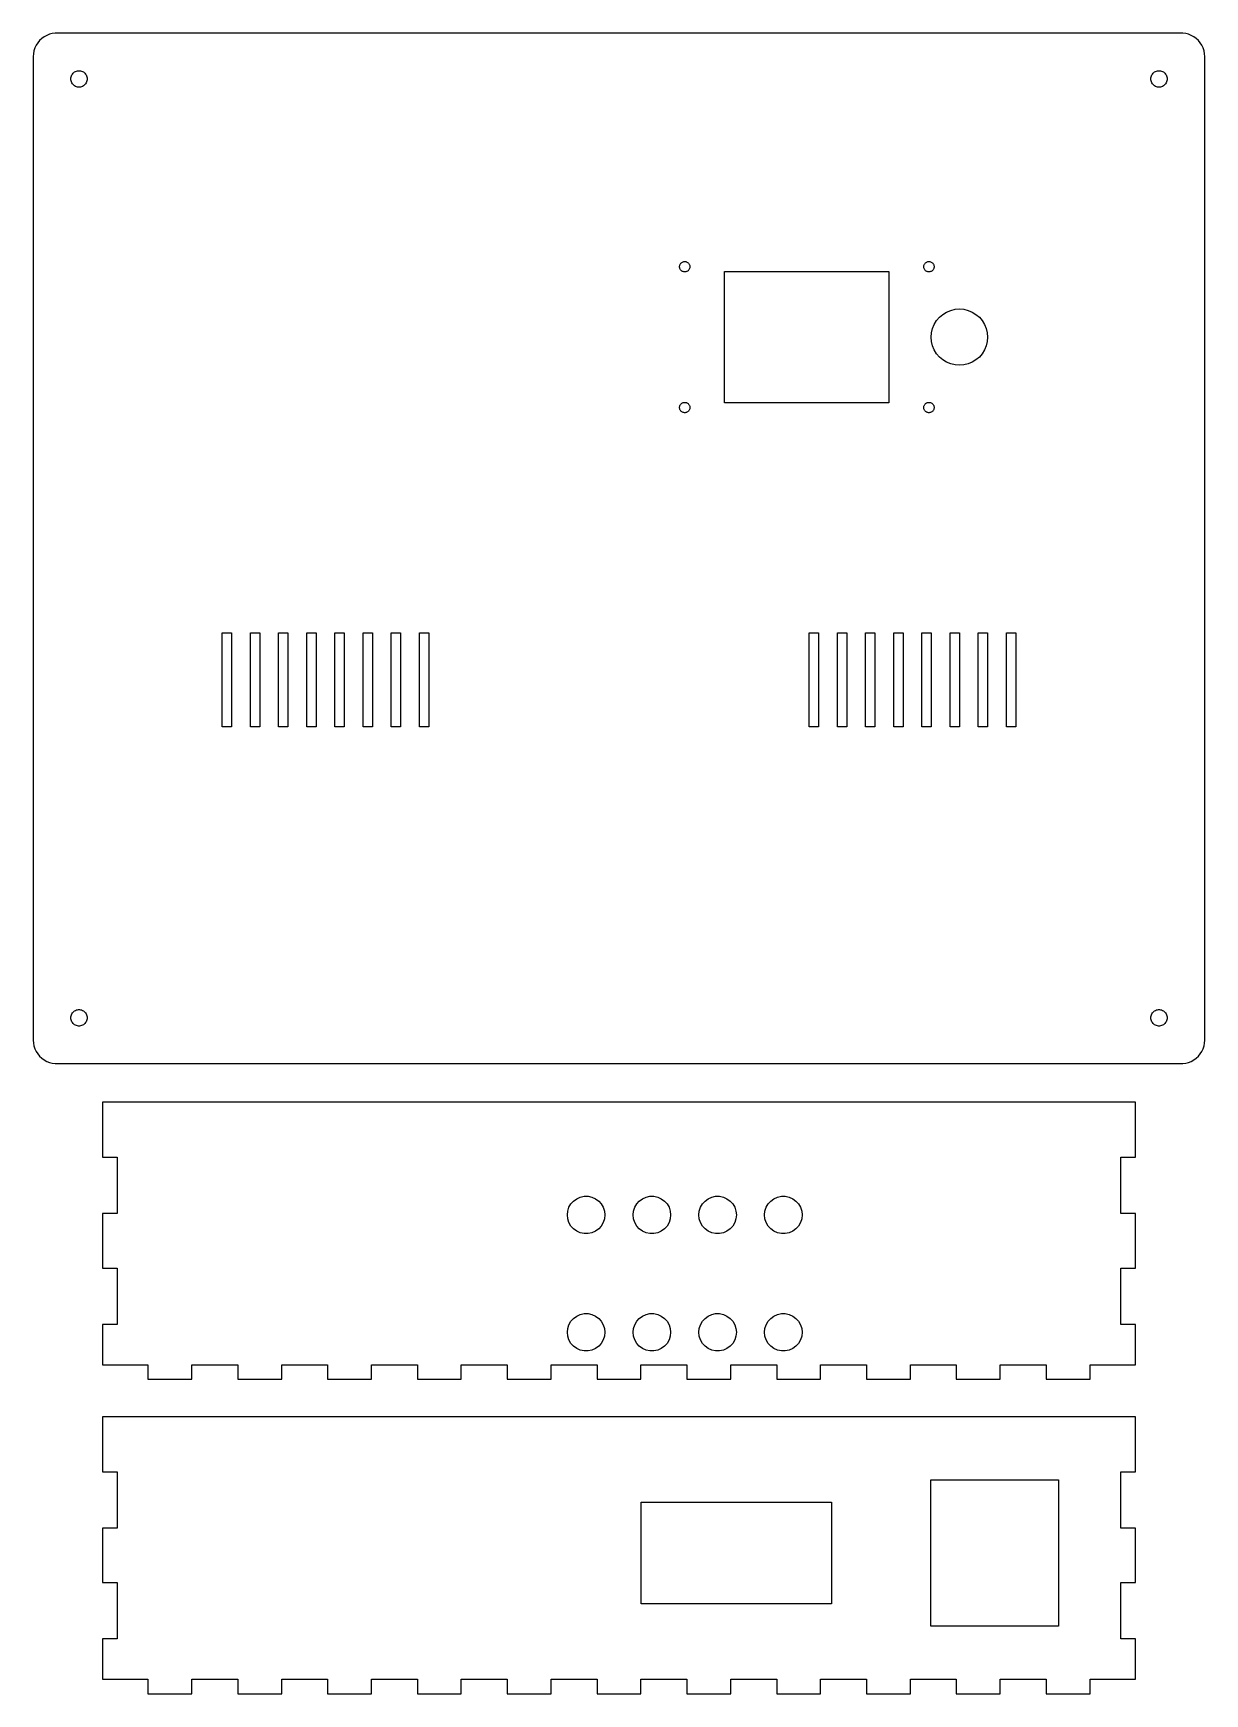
# Model space of a CAD drawing. Header units: metres. Extents: x -140 to 398, y -244 to 110.
# Drawn here: x 148 to 397.5, y -244 to 109.7 of the extents above; entities that cross this region are included whole.
import ezdxf

# ---------------------------------------------------------------- set-up
doc = ezdxf.new("R2010")
doc.units = ezdxf.units.M

msp = doc.modelspace()

# ---------------------------------------------------------------- linework, layer by layer
for p, q in [((152.063, 109.661), (151.455, 109.505)), ((152.686, 109.74), (152.063, 109.661)), ((392.814, 109.74), (152.686, 109.74)), ((393.437, 109.661), (392.814, 109.74)), ((394.045, 109.505), (393.437, 109.661)), ((148.351, 106.591), (148.157, 105.993)), ((148.618, 107.159), (148.351, 106.591)), ((148.955, 107.689), (148.618, 107.159)), ((149.355, 108.173), (148.955, 107.689)), ((149.813, 108.603), (149.355, 108.173)), ((150.321, 108.972), (149.813, 108.603)), ((150.871, 109.274), (150.321, 108.972)), ((151.455, 109.505), (150.871, 109.274)), ((394.629, 109.274), (394.045, 109.505)), ((395.179, 108.972), (394.629, 109.274)), ((395.687, 108.603), (395.179, 108.972)), ((396.145, 108.173), (395.687, 108.603)), ((396.545, 107.689), (396.145, 108.173)), ((396.882, 107.159), (396.545, 107.689)), ((397.149, 106.591), (396.882, 107.159)), ((397.343, 105.993), (397.149, 106.591)), ((148.039, 105.377), (148, 104.75)), ((148, 104.75), (148, -104.75)), ((148.157, 105.993), (148.039, 105.377)), ((397.461, 105.377), (397.343, 105.993)), ((397.5, 104.75), (397.461, 105.377)), ((397.5, -104.75), (397.5, 104.75)), ((156, 100), (156.014, 100.219)), ((156.014, 99.7807), (156, 100)), ((156.014, 100.219), (156.055, 100.435)), ((156.055, 99.5648), (156.014, 99.7807)), ((156.055, 100.435), (156.123, 100.644)), ((156.123, 99.3558), (156.055, 99.5648)), ((156.123, 100.644), (156.216, 100.843)), ((156.216, 99.1569), (156.123, 99.3558)), ((156.216, 100.843), (156.334, 101.029)), ((156.334, 98.9714), (156.216, 99.1569)), ((156.334, 101.029), (156.474, 101.198)), ((156.474, 101.198), (156.635, 101.348)), ((156.635, 101.348), (156.812, 101.478)), ((156.812, 101.478), (157.005, 101.583)), ((157.005, 101.583), (157.209, 101.664)), ((157.209, 101.664), (157.422, 101.719)), ((157.422, 101.719), (157.64, 101.747)), ((157.64, 101.747), (157.86, 101.747)), ((157.86, 101.747), (158.078, 101.719)), ((158.078, 101.719), (158.291, 101.664)), ((158.291, 101.664), (158.495, 101.583)), ((158.495, 101.583), (158.688, 101.478)), ((158.688, 101.478), (158.865, 101.348)), ((158.865, 101.348), (159.026, 101.198)), ((159.026, 101.198), (159.166, 101.029)), ((159.166, 101.029), (159.284, 100.843)), ((159.284, 99.1569), (159.166, 98.9714)), ((159.284, 100.843), (159.377, 100.644)), ((159.377, 99.3558), (159.284, 99.1569)), ((159.377, 100.644), (159.445, 100.435)), ((159.445, 99.5648), (159.377, 99.3558)), ((159.445, 100.435), (159.486, 100.219)), ((159.486, 99.7807), (159.445, 99.5648)), ((159.486, 100.219), (159.5, 100)), ((159.5, 100), (159.486, 99.7807)), ((386, 100), (386.014, 100.219)), ((386.014, 99.7807), (386, 100)), ((386.014, 100.219), (386.055, 100.435)), ((386.055, 99.5648), (386.014, 99.7807)), ((386.055, 100.435), (386.123, 100.644)), ((386.123, 99.3558), (386.055, 99.5648)), ((386.123, 100.644), (386.216, 100.843)), ((386.216, 99.1569), (386.123, 99.3558)), ((386.216, 100.843), (386.334, 101.029)), ((386.334, 98.9714), (386.216, 99.1569)), ((386.334, 101.029), (386.474, 101.198)), ((386.474, 101.198), (386.635, 101.348)), ((386.635, 101.348), (386.812, 101.478)), ((386.812, 101.478), (387.005, 101.583)), ((387.005, 101.583), (387.209, 101.664)), ((387.209, 101.664), (387.422, 101.719)), ((387.422, 101.719), (387.64, 101.747)), ((387.64, 101.747), (387.86, 101.747)), ((387.86, 101.747), (388.078, 101.719)), ((388.078, 101.719), (388.291, 101.664)), ((388.291, 101.664), (388.495, 101.583)), ((388.495, 101.583), (388.688, 101.478)), ((388.688, 101.478), (388.865, 101.348)), ((388.865, 101.348), (389.026, 101.198)), ((389.026, 101.198), (389.166, 101.029)), ((389.166, 101.029), (389.284, 100.843)), ((389.284, 99.1569), (389.166, 98.9714)), ((389.284, 100.843), (389.377, 100.644)), ((389.377, 99.3558), (389.284, 99.1569)), ((389.377, 100.644), (389.445, 100.435)), ((389.445, 99.5648), (389.377, 99.3558)), ((389.445, 100.435), (389.486, 100.219)), ((389.486, 99.7807), (389.445, 99.5648)), ((389.486, 100.219), (389.5, 100)), ((389.5, 100), (389.486, 99.7807)), ((156.474, 98.802), (156.334, 98.9714)), ((156.635, 98.6516), (156.474, 98.802)), ((156.812, 98.5224), (156.635, 98.6516)), ((157.005, 98.4165), (156.812, 98.5224)), ((157.209, 98.3356), (157.005, 98.4165)), ((157.422, 98.281), (157.209, 98.3356)), ((157.64, 98.2534), (157.422, 98.281)), ((157.86, 98.2534), (157.64, 98.2534)), ((158.078, 98.281), (157.86, 98.2534)), ((158.291, 98.3356), (158.078, 98.281)), ((158.495, 98.4165), (158.291, 98.3356)), ((158.688, 98.5224), (158.495, 98.4165)), ((158.865, 98.6516), (158.688, 98.5224)), ((159.026, 98.802), (158.865, 98.6516)), ((159.166, 98.9714), (159.026, 98.802)), ((386.474, 98.802), (386.334, 98.9714)), ((386.635, 98.6516), (386.474, 98.802)), ((386.812, 98.5224), (386.635, 98.6516)), ((387.005, 98.4165), (386.812, 98.5224)), ((387.209, 98.3356), (387.005, 98.4165)), ((387.422, 98.281), (387.209, 98.3356)), ((387.64, 98.2534), (387.422, 98.281)), ((387.86, 98.2534), (387.64, 98.2534)), ((388.078, 98.281), (387.86, 98.2534)), ((388.291, 98.3356), (388.078, 98.281)), ((388.495, 98.4165), (388.291, 98.3356)), ((388.688, 98.5224), (388.495, 98.4165)), ((388.865, 98.6516), (388.688, 98.5224)), ((389.026, 98.802), (388.865, 98.6516)), ((389.166, 98.9714), (389.026, 98.802)), ((285.65, 60), (285.659, 60.1379)), ((285.659, 60.1379), (285.685, 60.2735)), ((285.685, 60.2735), (285.727, 60.4049)), ((285.727, 60.4049), (285.786, 60.5299)), ((285.786, 60.5299), (285.86, 60.6466)), ((285.86, 60.6466), (285.948, 60.753)), ((285.948, 60.753), (286.049, 60.8475)), ((286.049, 60.8475), (286.161, 60.9288)), ((286.161, 60.9288), (286.282, 60.9953)), ((286.282, 60.9953), (286.41, 61.0462)), ((286.41, 61.0462), (286.544, 61.0805)), ((286.544, 61.0805), (286.681, 61.0978)), ((286.681, 61.0978), (286.819, 61.0978)), ((286.819, 61.0978), (286.956, 61.0805)), ((286.956, 61.0805), (287.09, 61.0462)), ((287.09, 61.0462), (287.218, 60.9953)), ((287.218, 60.9953), (287.339, 60.9288)), ((287.339, 60.9288), (287.451, 60.8475)), ((287.451, 60.8475), (287.552, 60.753)), ((287.552, 60.753), (287.64, 60.6466)), ((287.64, 60.6466), (287.714, 60.5299)), ((287.714, 60.5299), (287.773, 60.4049)), ((287.773, 60.4049), (287.815, 60.2735)), ((287.815, 60.2735), (287.841, 60.1379)), ((287.841, 60.1379), (287.85, 60)), ((337.65, 60), (337.659, 60.1379)), ((337.659, 60.1379), (337.685, 60.2735)), ((337.685, 60.2735), (337.727, 60.4049)), ((337.727, 60.4049), (337.786, 60.5299)), ((337.786, 60.5299), (337.86, 60.6466)), ((337.86, 60.6466), (337.948, 60.753)), ((337.948, 60.753), (338.049, 60.8475)), ((338.049, 60.8475), (338.161, 60.9288)), ((338.161, 60.9288), (338.282, 60.9953)), ((338.282, 60.9953), (338.41, 61.0462)), ((338.41, 61.0462), (338.544, 61.0805)), ((338.544, 61.0805), (338.681, 61.0978)), ((338.681, 61.0978), (338.819, 61.0978)), ((338.819, 61.0978), (338.956, 61.0805)), ((338.956, 61.0805), (339.09, 61.0462)), ((339.09, 61.0462), (339.218, 60.9953)), ((339.218, 60.9953), (339.339, 60.9288)), ((339.339, 60.9288), (339.451, 60.8475)), ((339.451, 60.8475), (339.552, 60.753)), ((339.552, 60.753), (339.64, 60.6466)), ((339.64, 60.6466), (339.714, 60.5299)), ((339.714, 60.5299), (339.773, 60.4049)), ((339.773, 60.4049), (339.815, 60.2735)), ((339.815, 60.2735), (339.841, 60.1379)), ((339.841, 60.1379), (339.85, 60)), ((285.659, 59.8621), (285.65, 60)), ((285.685, 59.7264), (285.659, 59.8621)), ((285.727, 59.5951), (285.685, 59.7264)), ((285.786, 59.4701), (285.727, 59.5951)), ((285.86, 59.3534), (285.786, 59.4701)), ((285.948, 59.247), (285.86, 59.3534)), ((286.049, 59.1524), (285.948, 59.247)), ((286.161, 59.0712), (286.049, 59.1524)), ((286.282, 59.0047), (286.161, 59.0712)), ((286.41, 58.9538), (286.282, 59.0047)), ((286.544, 58.9195), (286.41, 58.9538)), ((286.681, 58.9022), (286.544, 58.9195)), ((286.819, 58.9022), (286.681, 58.9022)), ((286.956, 58.9195), (286.819, 58.9022)), ((287.09, 58.9538), (286.956, 58.9195)), ((287.218, 59.0047), (287.09, 58.9538)), ((287.339, 59.0712), (287.218, 59.0047)), ((287.451, 59.1524), (287.339, 59.0712)), ((287.552, 59.247), (287.451, 59.1524)), ((287.64, 59.3534), (287.552, 59.247)), ((287.714, 59.4701), (287.64, 59.3534)), ((287.773, 59.5951), (287.714, 59.4701)), ((287.815, 59.7264), (287.773, 59.5951)), ((287.841, 59.8621), (287.815, 59.7264)), ((287.85, 60), (287.841, 59.8621)), ((295.25, 31), (295.25, 59)), ((295.25, 59), (330.25, 59)), ((330.25, 59), (330.25, 31)), ((337.659, 59.8621), (337.65, 60)), ((337.685, 59.7264), (337.659, 59.8621)), ((337.727, 59.5951), (337.685, 59.7264)), ((337.786, 59.4701), (337.727, 59.5951)), ((337.86, 59.3534), (337.786, 59.4701)), ((337.948, 59.247), (337.86, 59.3534)), ((338.049, 59.1524), (337.948, 59.247)), ((338.161, 59.0712), (338.049, 59.1524)), ((338.282, 59.0047), (338.161, 59.0712)), ((338.41, 58.9538), (338.282, 59.0047)), ((338.544, 58.9195), (338.41, 58.9538)), ((338.681, 58.9022), (338.544, 58.9195)), ((338.819, 58.9022), (338.681, 58.9022)), ((338.956, 58.9195), (338.819, 58.9022)), ((339.09, 58.9538), (338.956, 58.9195)), ((339.218, 59.0047), (339.09, 58.9538)), ((339.339, 59.0712), (339.218, 59.0047)), ((339.451, 59.1524), (339.339, 59.0712)), ((339.552, 59.247), (339.451, 59.1524)), ((339.64, 59.3534), (339.552, 59.247)), ((339.714, 59.4701), (339.64, 59.3534)), ((339.773, 59.5951), (339.714, 59.4701)), ((339.815, 59.7264), (339.773, 59.5951)), ((339.841, 59.8621), (339.815, 59.7264)), ((339.85, 60), (339.841, 59.8621)), ((341.007, 49.2426), (341.723, 49.8541)), ((341.723, 49.8541), (342.526, 50.346)), ((342.526, 50.346), (343.396, 50.7063)), ((343.396, 50.7063), (344.311, 50.9261)), ((344.311, 50.9261), (345.25, 51)), ((345.25, 51), (346.189, 50.9261)), ((346.189, 50.9261), (347.104, 50.7063)), ((347.104, 50.7063), (347.974, 50.346)), ((347.974, 50.346), (348.777, 49.8541)), ((348.777, 49.8541), (349.493, 49.2426)), ((339.324, 45.9386), (339.544, 46.8541)), ((339.544, 46.8541), (339.904, 47.7239)), ((339.904, 47.7239), (340.396, 48.5267)), ((340.396, 48.5267), (341.007, 49.2426)), ((349.493, 49.2426), (350.104, 48.5267)), ((350.104, 48.5267), (350.596, 47.7239)), ((350.596, 47.7239), (350.956, 46.8541)), ((350.956, 46.8541), (351.176, 45.9386)), ((339.25, 45), (339.324, 45.9386)), ((339.324, 44.0614), (339.25, 45)), ((339.544, 43.1459), (339.324, 44.0614)), ((339.904, 42.276), (339.544, 43.1459)), ((350.956, 43.1459), (350.596, 42.276)), ((351.176, 44.0614), (350.956, 43.1459)), ((351.176, 45.9386), (351.25, 45)), ((351.25, 45), (351.176, 44.0614)), ((340.396, 41.4733), (339.904, 42.276)), ((341.007, 40.7574), (340.396, 41.4733)), ((341.723, 40.1459), (341.007, 40.7574)), ((342.526, 39.6539), (341.723, 40.1459)), ((343.396, 39.2937), (342.526, 39.6539)), ((344.311, 39.0739), (343.396, 39.2937)), ((345.25, 39), (344.311, 39.0739)), ((346.189, 39.0739), (345.25, 39)), ((347.104, 39.2937), (346.189, 39.0739)), ((347.974, 39.6539), (347.104, 39.2937)), ((348.777, 40.1459), (347.974, 39.6539)), ((349.493, 40.7574), (348.777, 40.1459)), ((350.104, 41.4733), (349.493, 40.7574)), ((350.596, 42.276), (350.104, 41.4733)), ((285.65, 30), (285.659, 30.1379)), ((285.659, 29.8621), (285.65, 30)), ((285.659, 30.1379), (285.685, 30.2735)), ((285.685, 29.7264), (285.659, 29.8621)), ((285.685, 30.2735), (285.727, 30.4049)), ((285.727, 29.5951), (285.685, 29.7264)), ((285.727, 30.4049), (285.786, 30.5299)), ((285.786, 29.4701), (285.727, 29.5951)), ((285.786, 30.5299), (285.86, 30.6466)), ((285.86, 29.3534), (285.786, 29.4701)), ((285.86, 30.6466), (285.948, 30.753)), ((285.948, 29.247), (285.86, 29.3534)), ((285.948, 30.753), (286.049, 30.8475)), ((286.049, 29.1524), (285.948, 29.247)), ((286.049, 30.8475), (286.161, 30.9288)), ((286.161, 29.0712), (286.049, 29.1524)), ((286.161, 30.9288), (286.282, 30.9953)), ((286.282, 29.0047), (286.161, 29.0712)), ((286.282, 30.9953), (286.41, 31.0462)), ((286.41, 28.9538), (286.282, 29.0047)), ((286.41, 31.0462), (286.544, 31.0805)), ((286.544, 28.9195), (286.41, 28.9538)), ((286.544, 31.0805), (286.681, 31.0978)), ((286.681, 28.9022), (286.544, 28.9195)), ((286.681, 31.0978), (286.819, 31.0978)), ((286.819, 28.9022), (286.681, 28.9022)), ((286.819, 31.0978), (286.956, 31.0805)), ((286.956, 28.9195), (286.819, 28.9022)), ((286.956, 31.0805), (287.09, 31.0462)), ((287.09, 28.9538), (286.956, 28.9195)), ((287.09, 31.0462), (287.218, 30.9953)), ((287.218, 29.0047), (287.09, 28.9538)), ((287.218, 30.9953), (287.339, 30.9288)), ((287.339, 29.0712), (287.218, 29.0047)), ((287.339, 30.9288), (287.451, 30.8475)), ((287.451, 29.1524), (287.339, 29.0712)), ((287.451, 30.8475), (287.552, 30.753)), ((287.552, 29.247), (287.451, 29.1524)), ((287.552, 30.753), (287.64, 30.6466)), ((287.64, 29.3534), (287.552, 29.247)), ((287.64, 30.6466), (287.714, 30.5299)), ((287.714, 29.4701), (287.64, 29.3534)), ((287.714, 30.5299), (287.773, 30.4049)), ((287.773, 29.5951), (287.714, 29.4701)), ((287.773, 30.4049), (287.815, 30.2735)), ((287.815, 29.7264), (287.773, 29.5951)), ((287.815, 30.2735), (287.841, 30.1379)), ((287.841, 29.8621), (287.815, 29.7264)), ((287.841, 30.1379), (287.85, 30)), ((287.85, 30), (287.841, 29.8621)), ((330.25, 31), (295.25, 31)), ((337.65, 30), (337.659, 30.1379)), ((337.659, 29.8621), (337.65, 30)), ((337.659, 30.1379), (337.685, 30.2735)), ((337.685, 29.7264), (337.659, 29.8621)), ((337.685, 30.2735), (337.727, 30.4049)), ((337.727, 29.5951), (337.685, 29.7264)), ((337.727, 30.4049), (337.786, 30.5299)), ((337.786, 29.4701), (337.727, 29.5951)), ((337.786, 30.5299), (337.86, 30.6466)), ((337.86, 29.3534), (337.786, 29.4701)), ((337.86, 30.6466), (337.948, 30.753)), ((337.948, 29.247), (337.86, 29.3534)), ((337.948, 30.753), (338.049, 30.8475)), ((338.049, 29.1524), (337.948, 29.247)), ((338.049, 30.8475), (338.161, 30.9288)), ((338.161, 29.0712), (338.049, 29.1524)), ((338.161, 30.9288), (338.282, 30.9953)), ((338.282, 29.0047), (338.161, 29.0712)), ((338.282, 30.9953), (338.41, 31.0462)), ((338.41, 28.9538), (338.282, 29.0047)), ((338.41, 31.0462), (338.544, 31.0805)), ((338.544, 28.9195), (338.41, 28.9538)), ((338.544, 31.0805), (338.681, 31.0978)), ((338.681, 28.9022), (338.544, 28.9195)), ((338.681, 31.0978), (338.819, 31.0978)), ((338.819, 28.9022), (338.681, 28.9022)), ((338.819, 31.0978), (338.956, 31.0805)), ((338.956, 28.9195), (338.819, 28.9022)), ((338.956, 31.0805), (339.09, 31.0462)), ((339.09, 28.9538), (338.956, 28.9195)), ((339.09, 31.0462), (339.218, 30.9953)), ((339.218, 29.0047), (339.09, 28.9538)), ((339.218, 30.9953), (339.339, 30.9288)), ((339.339, 29.0712), (339.218, 29.0047)), ((339.339, 30.9288), (339.451, 30.8475)), ((339.451, 29.1524), (339.339, 29.0712)), ((339.451, 30.8475), (339.552, 30.753)), ((339.552, 29.247), (339.451, 29.1524)), ((339.552, 30.753), (339.64, 30.6466)), ((339.64, 29.3534), (339.552, 29.247)), ((339.64, 30.6466), (339.714, 30.5299)), ((339.714, 29.4701), (339.64, 29.3534)), ((339.714, 30.5299), (339.773, 30.4049)), ((339.773, 29.5951), (339.714, 29.4701)), ((339.773, 30.4049), (339.815, 30.2735)), ((339.815, 29.7264), (339.773, 29.5951)), ((339.815, 30.2735), (339.841, 30.1379)), ((339.841, 29.8621), (339.815, 29.7264)), ((339.841, 30.1379), (339.85, 30)), ((339.85, 30), (339.841, 29.8621)), ((188.25, -38), (188.25, -18)), ((188.25, -18), (190.25, -18)), ((190.25, -18), (190.25, -38)), ((194.25, -38), (194.25, -18)), ((194.25, -18), (196.25, -18)), ((196.25, -18), (196.25, -38)), ((200.25, -38), (200.25, -18)), ((200.25, -18), (202.25, -18)), ((202.25, -18), (202.25, -38)), ((206.25, -38), (206.25, -18)), ((206.25, -18), (208.25, -18)), ((208.25, -18), (208.25, -38)), ((212.25, -38), (212.25, -18)), ((212.25, -18), (214.25, -18)), ((214.25, -18), (214.25, -38)), ((218.25, -38), (218.25, -18)), ((218.25, -18), (220.25, -18)), ((220.25, -18), (220.25, -38)), ((224.25, -38), (224.25, -18)), ((224.25, -18), (226.25, -18)), ((226.25, -18), (226.25, -38)), ((230.25, -38), (230.25, -18)), ((230.25, -18), (232.25, -18)), ((232.25, -18), (232.25, -38)), ((313.25, -38), (313.25, -18)), ((313.25, -18), (315.25, -18)), ((315.25, -18), (315.25, -38)), ((319.25, -38), (319.25, -18)), ((319.25, -18), (321.25, -18)), ((321.25, -18), (321.25, -38)), ((325.25, -38), (325.25, -18)), ((325.25, -18), (327.25, -18)), ((327.25, -18), (327.25, -38)), ((331.25, -38), (331.25, -18)), ((331.25, -18), (333.25, -18)), ((333.25, -18), (333.25, -38)), ((337.25, -38), (337.25, -18)), ((337.25, -18), (339.25, -18)), ((339.25, -18), (339.25, -38)), ((343.25, -38), (343.25, -18)), ((343.25, -18), (345.25, -18)), ((345.25, -18), (345.25, -38)), ((349.25, -38), (349.25, -18)), ((349.25, -18), (351.25, -18)), ((351.25, -18), (351.25, -38)), ((355.25, -38), (355.25, -18)), ((355.25, -18), (357.25, -18)), ((357.25, -18), (357.25, -38)), ((190.25, -38), (188.25, -38)), ((196.25, -38), (194.25, -38)), ((202.25, -38), (200.25, -38)), ((208.25, -38), (206.25, -38)), ((214.25, -38), (212.25, -38)), ((220.25, -38), (218.25, -38)), ((226.25, -38), (224.25, -38)), ((232.25, -38), (230.25, -38)), ((315.25, -38), (313.25, -38)), ((321.25, -38), (319.25, -38)), ((327.25, -38), (325.25, -38)), ((333.25, -38), (331.25, -38)), ((339.25, -38), (337.25, -38)), ((345.25, -38), (343.25, -38)), ((351.25, -38), (349.25, -38)), ((357.25, -38), (355.25, -38)), ((156.216, -99.1569), (156.334, -98.9714)), ((156.334, -98.9714), (156.474, -98.802)), ((156.474, -98.802), (156.635, -98.6516)), ((156.635, -98.6516), (156.812, -98.5224)), ((156.812, -98.5224), (157.005, -98.4165)), ((157.005, -98.4165), (157.209, -98.3356)), ((157.209, -98.3356), (157.422, -98.281)), ((157.422, -98.281), (157.64, -98.2534)), ((157.64, -98.2534), (157.86, -98.2534)), ((157.86, -98.2534), (158.078, -98.281)), ((158.078, -98.281), (158.291, -98.3356)), ((158.291, -98.3356), (158.495, -98.4165)), ((158.495, -98.4165), (158.688, -98.5224)), ((158.688, -98.5224), (158.865, -98.6516)), ((158.865, -98.6516), (159.026, -98.802)), ((159.026, -98.802), (159.166, -98.9714)), ((159.166, -98.9714), (159.284, -99.1569)), ((386.216, -99.1569), (386.334, -98.9714)), ((386.334, -98.9714), (386.474, -98.802)), ((386.474, -98.802), (386.635, -98.6516)), ((386.635, -98.6516), (386.812, -98.5224)), ((386.812, -98.5224), (387.005, -98.4165)), ((387.005, -98.4165), (387.209, -98.3356)), ((387.209, -98.3356), (387.422, -98.281)), ((387.422, -98.281), (387.64, -98.2534)), ((387.64, -98.2534), (387.86, -98.2534)), ((387.86, -98.2534), (388.078, -98.281)), ((388.078, -98.281), (388.291, -98.3356)), ((388.291, -98.3356), (388.495, -98.4165)), ((388.495, -98.4165), (388.688, -98.5224)), ((388.688, -98.5224), (388.865, -98.6516)), ((388.865, -98.6516), (389.026, -98.802)), ((389.026, -98.802), (389.166, -98.9714)), ((389.166, -98.9714), (389.284, -99.1569)), ((156, -100), (156.014, -99.7807)), ((156.014, -100.219), (156, -100)), ((156.014, -99.7807), (156.055, -99.5648)), ((156.055, -100.435), (156.014, -100.219)), ((156.055, -99.5648), (156.123, -99.3558)), ((156.123, -100.644), (156.055, -100.435)), ((156.123, -99.3558), (156.216, -99.1569)), ((156.216, -100.843), (156.123, -100.644)), ((156.334, -101.029), (156.216, -100.843)), ((156.474, -101.198), (156.334, -101.029)), ((156.635, -101.348), (156.474, -101.198)), ((156.812, -101.478), (156.635, -101.348)), ((157.005, -101.583), (156.812, -101.478)), ((157.209, -101.664), (157.005, -101.583)), ((157.422, -101.719), (157.209, -101.664)), ((157.64, -101.747), (157.422, -101.719)), ((157.86, -101.747), (157.64, -101.747)), ((158.078, -101.719), (157.86, -101.747)), ((158.291, -101.664), (158.078, -101.719)), ((158.495, -101.583), (158.291, -101.664)), ((158.688, -101.478), (158.495, -101.583)), ((158.865, -101.348), (158.688, -101.478)), ((159.026, -101.198), (158.865, -101.348)), ((159.166, -101.029), (159.026, -101.198)), ((159.284, -100.843), (159.166, -101.029)), ((159.284, -99.1569), (159.377, -99.3558)), ((159.377, -100.644), (159.284, -100.843)), ((159.377, -99.3558), (159.445, -99.5648)), ((159.445, -100.435), (159.377, -100.644)), ((159.445, -99.5648), (159.486, -99.7807)), ((159.486, -100.219), (159.445, -100.435)), ((159.486, -99.7807), (159.5, -100)), ((159.5, -100), (159.486, -100.219)), ((386, -100), (386.014, -99.7807)), ((386.014, -100.219), (386, -100)), ((386.014, -99.7807), (386.055, -99.5648)), ((386.055, -100.435), (386.014, -100.219)), ((386.055, -99.5648), (386.123, -99.3558)), ((386.123, -100.644), (386.055, -100.435)), ((386.123, -99.3558), (386.216, -99.1569)), ((386.216, -100.843), (386.123, -100.644)), ((386.334, -101.029), (386.216, -100.843)), ((386.474, -101.198), (386.334, -101.029)), ((386.635, -101.348), (386.474, -101.198)), ((386.812, -101.478), (386.635, -101.348)), ((387.005, -101.583), (386.812, -101.478)), ((387.209, -101.664), (387.005, -101.583)), ((387.422, -101.719), (387.209, -101.664)), ((387.64, -101.747), (387.422, -101.719)), ((387.86, -101.747), (387.64, -101.747)), ((388.078, -101.719), (387.86, -101.747)), ((388.291, -101.664), (388.078, -101.719)), ((388.495, -101.583), (388.291, -101.664)), ((388.688, -101.478), (388.495, -101.583)), ((388.865, -101.348), (388.688, -101.478)), ((389.026, -101.198), (388.865, -101.348)), ((389.166, -101.029), (389.026, -101.198)), ((389.284, -100.843), (389.166, -101.029)), ((389.284, -99.1569), (389.377, -99.3558)), ((389.377, -100.644), (389.284, -100.843)), ((389.377, -99.3558), (389.445, -99.5648)), ((389.445, -100.435), (389.377, -100.644)), ((389.445, -99.5648), (389.486, -99.7807)), ((389.486, -100.219), (389.445, -100.435)), ((389.486, -99.7807), (389.5, -100)), ((389.5, -100), (389.486, -100.219)), ((148, -104.75), (148.039, -105.377)), ((148.039, -105.377), (148.157, -105.993)), ((148.157, -105.993), (148.351, -106.591)), ((397.149, -106.591), (397.343, -105.993)), ((397.343, -105.993), (397.461, -105.377)), ((397.461, -105.377), (397.5, -104.75)), ((148.351, -106.591), (148.618, -107.159)), ((148.618, -107.159), (148.955, -107.689)), ((148.955, -107.689), (149.355, -108.173)), ((149.355, -108.173), (149.813, -108.603)), ((149.813, -108.603), (150.321, -108.972)), ((150.321, -108.972), (150.871, -109.274)), ((150.871, -109.274), (151.455, -109.505)), ((151.455, -109.505), (152.063, -109.661)), ((393.437, -109.661), (394.045, -109.505)), ((394.045, -109.505), (394.629, -109.274)), ((394.629, -109.274), (395.179, -108.972)), ((395.179, -108.972), (395.687, -108.603)), ((395.687, -108.603), (396.145, -108.173)), ((396.145, -108.173), (396.545, -107.689)), ((396.545, -107.689), (396.882, -107.159)), ((396.882, -107.159), (397.149, -106.591)), ((152.063, -109.661), (152.686, -109.74)), ((152.686, -109.74), (392.814, -109.74)), ((392.814, -109.74), (393.437, -109.661)), ((382.75, -118), (162.75, -118)), ((162.75, -118), (162.75, -129.7)), ((382.75, -129.7), (382.75, -118)), ((162.75, -129.7), (165.85, -129.7)), ((165.85, -129.7), (165.85, -141.7)), ((379.65, -141.7), (379.65, -129.7)), ((379.65, -129.7), (382.75, -129.7)), ((261.75, -142), (261.837, -141.168)), ((261.837, -141.168), (262.096, -140.373)), ((262.096, -140.373), (262.514, -139.649)), ((262.514, -139.649), (263.073, -139.027)), ((263.073, -139.027), (263.75, -138.536)), ((263.75, -138.536), (264.514, -138.196)), ((264.514, -138.196), (265.332, -138.022)), ((265.332, -138.022), (266.168, -138.022)), ((266.168, -138.022), (266.986, -138.196)), ((266.986, -138.196), (267.75, -138.536)), ((267.75, -138.536), (268.427, -139.027)), ((268.427, -139.027), (268.986, -139.649)), ((268.986, -139.649), (269.404, -140.373)), ((269.404, -140.373), (269.663, -141.168)), ((269.663, -141.168), (269.75, -142)), ((275.75, -142), (275.837, -141.168)), ((275.837, -141.168), (276.096, -140.373)), ((276.096, -140.373), (276.514, -139.649)), ((276.514, -139.649), (277.073, -139.027)), ((277.073, -139.027), (277.75, -138.536)), ((277.75, -138.536), (278.514, -138.196)), ((278.514, -138.196), (279.332, -138.022)), ((279.332, -138.022), (280.168, -138.022)), ((280.168, -138.022), (280.986, -138.196)), ((280.986, -138.196), (281.75, -138.536)), ((281.75, -138.536), (282.427, -139.027)), ((282.427, -139.027), (282.986, -139.649)), ((282.986, -139.649), (283.404, -140.373)), ((283.404, -140.373), (283.663, -141.168)), ((283.663, -141.168), (283.75, -142)), ((289.75, -142), (289.837, -141.168)), ((289.837, -141.168), (290.096, -140.373)), ((290.096, -140.373), (290.514, -139.649)), ((290.514, -139.649), (291.073, -139.027)), ((291.073, -139.027), (291.75, -138.536)), ((291.75, -138.536), (292.514, -138.196)), ((292.514, -138.196), (293.332, -138.022)), ((293.332, -138.022), (294.168, -138.022)), ((294.168, -138.022), (294.986, -138.196)), ((294.986, -138.196), (295.75, -138.536)), ((295.75, -138.536), (296.427, -139.027)), ((296.427, -139.027), (296.986, -139.649)), ((296.986, -139.649), (297.404, -140.373)), ((297.404, -140.373), (297.663, -141.168)), ((297.663, -141.168), (297.75, -142)), ((303.75, -142), (303.837, -141.168)), ((303.837, -141.168), (304.096, -140.373)), ((304.096, -140.373), (304.514, -139.649)), ((304.514, -139.649), (305.073, -139.027)), ((305.073, -139.027), (305.75, -138.536)), ((305.75, -138.536), (306.514, -138.196)), ((306.514, -138.196), (307.332, -138.022)), ((307.332, -138.022), (308.168, -138.022)), ((308.168, -138.022), (308.986, -138.196)), ((308.986, -138.196), (309.75, -138.536)), ((309.75, -138.536), (310.427, -139.027)), ((310.427, -139.027), (310.986, -139.649)), ((310.986, -139.649), (311.404, -140.373)), ((311.404, -140.373), (311.663, -141.168)), ((311.663, -141.168), (311.75, -142)), ((165.85, -141.7), (162.75, -141.7)), ((162.75, -141.7), (162.75, -153.3)), ((261.837, -142.832), (261.75, -142)), ((262.096, -143.627), (261.837, -142.832)), ((262.514, -144.351), (262.096, -143.627)), ((263.073, -144.973), (262.514, -144.351)), ((263.75, -145.464), (263.073, -144.973)), ((268.427, -144.973), (267.75, -145.464)), ((268.986, -144.351), (268.427, -144.973)), ((269.404, -143.627), (268.986, -144.351)), ((269.663, -142.832), (269.404, -143.627)), ((269.75, -142), (269.663, -142.832)), ((275.837, -142.832), (275.75, -142)), ((276.096, -143.627), (275.837, -142.832)), ((276.514, -144.351), (276.096, -143.627)), ((277.073, -144.973), (276.514, -144.351)), ((277.75, -145.464), (277.073, -144.973)), ((282.427, -144.973), (281.75, -145.464)), ((282.986, -144.351), (282.427, -144.973)), ((283.404, -143.627), (282.986, -144.351)), ((283.663, -142.832), (283.404, -143.627)), ((283.75, -142), (283.663, -142.832)), ((289.837, -142.832), (289.75, -142)), ((290.096, -143.627), (289.837, -142.832)), ((290.514, -144.351), (290.096, -143.627)), ((291.073, -144.973), (290.514, -144.351)), ((291.75, -145.464), (291.073, -144.973)), ((296.427, -144.973), (295.75, -145.464)), ((296.986, -144.351), (296.427, -144.973)), ((297.404, -143.627), (296.986, -144.351)), ((297.663, -142.832), (297.404, -143.627)), ((297.75, -142), (297.663, -142.832)), ((303.837, -142.832), (303.75, -142)), ((304.096, -143.627), (303.837, -142.832)), ((304.514, -144.351), (304.096, -143.627)), ((305.073, -144.973), (304.514, -144.351)), ((305.75, -145.464), (305.073, -144.973)), ((310.427, -144.973), (309.75, -145.464)), ((310.986, -144.351), (310.427, -144.973)), ((311.404, -143.627), (310.986, -144.351)), ((311.663, -142.832), (311.404, -143.627)), ((311.75, -142), (311.663, -142.832)), ((382.75, -141.7), (379.65, -141.7)), ((382.75, -153.3), (382.75, -141.7)), ((264.514, -145.804), (263.75, -145.464)), ((265.332, -145.978), (264.514, -145.804)), ((266.168, -145.978), (265.332, -145.978)), ((266.986, -145.804), (266.168, -145.978)), ((267.75, -145.464), (266.986, -145.804)), ((278.514, -145.804), (277.75, -145.464)), ((279.332, -145.978), (278.514, -145.804)), ((280.168, -145.978), (279.332, -145.978)), ((280.986, -145.804), (280.168, -145.978)), ((281.75, -145.464), (280.986, -145.804)), ((292.514, -145.804), (291.75, -145.464)), ((293.332, -145.978), (292.514, -145.804)), ((294.168, -145.978), (293.332, -145.978)), ((294.986, -145.804), (294.168, -145.978)), ((295.75, -145.464), (294.986, -145.804)), ((306.514, -145.804), (305.75, -145.464)), ((307.332, -145.978), (306.514, -145.804)), ((308.168, -145.978), (307.332, -145.978)), ((308.986, -145.804), (308.168, -145.978)), ((309.75, -145.464), (308.986, -145.804)), ((162.75, -153.3), (165.85, -153.3)), ((165.85, -153.3), (165.85, -165.3)), ((379.65, -165.3), (379.65, -153.3)), ((379.65, -153.3), (382.75, -153.3)), ((165.85, -165.3), (162.75, -165.3)), ((162.75, -165.3), (162.75, -173.9)), ((261.75, -167), (261.837, -166.168)), ((261.837, -166.168), (262.096, -165.373)), ((262.096, -165.373), (262.514, -164.649)), ((262.514, -164.649), (263.073, -164.027)), ((263.073, -164.027), (263.75, -163.536)), ((263.75, -163.536), (264.514, -163.196)), ((264.514, -163.196), (265.332, -163.022)), ((265.332, -163.022), (266.168, -163.022)), ((266.168, -163.022), (266.986, -163.196)), ((266.986, -163.196), (267.75, -163.536)), ((267.75, -163.536), (268.427, -164.027)), ((268.427, -164.027), (268.986, -164.649)), ((268.986, -164.649), (269.404, -165.373)), ((269.404, -165.373), (269.663, -166.168)), ((269.663, -166.168), (269.75, -167)), ((275.75, -167), (275.837, -166.168)), ((275.837, -166.168), (276.096, -165.373)), ((276.096, -165.373), (276.514, -164.649)), ((276.514, -164.649), (277.073, -164.027)), ((277.073, -164.027), (277.75, -163.536)), ((277.75, -163.536), (278.514, -163.196)), ((278.514, -163.196), (279.332, -163.022)), ((279.332, -163.022), (280.168, -163.022)), ((280.168, -163.022), (280.986, -163.196)), ((280.986, -163.196), (281.75, -163.536)), ((281.75, -163.536), (282.427, -164.027)), ((282.427, -164.027), (282.986, -164.649)), ((282.986, -164.649), (283.404, -165.373)), ((283.404, -165.373), (283.663, -166.168)), ((283.663, -166.168), (283.75, -167)), ((289.75, -167), (289.837, -166.168)), ((289.837, -166.168), (290.096, -165.373)), ((290.096, -165.373), (290.514, -164.649)), ((290.514, -164.649), (291.073, -164.027)), ((291.073, -164.027), (291.75, -163.536)), ((291.75, -163.536), (292.514, -163.196)), ((292.514, -163.196), (293.332, -163.022)), ((293.332, -163.022), (294.168, -163.022)), ((294.168, -163.022), (294.986, -163.196)), ((294.986, -163.196), (295.75, -163.536)), ((295.75, -163.536), (296.427, -164.027)), ((296.427, -164.027), (296.986, -164.649)), ((296.986, -164.649), (297.404, -165.373)), ((297.404, -165.373), (297.663, -166.168)), ((297.663, -166.168), (297.75, -167)), ((303.75, -167), (303.837, -166.168)), ((303.837, -166.168), (304.096, -165.373)), ((304.096, -165.373), (304.514, -164.649)), ((304.514, -164.649), (305.073, -164.027)), ((305.073, -164.027), (305.75, -163.536)), ((305.75, -163.536), (306.514, -163.196)), ((306.514, -163.196), (307.332, -163.022)), ((307.332, -163.022), (308.168, -163.022)), ((308.168, -163.022), (308.986, -163.196)), ((308.986, -163.196), (309.75, -163.536)), ((309.75, -163.536), (310.427, -164.027)), ((310.427, -164.027), (310.986, -164.649)), ((310.986, -164.649), (311.404, -165.373)), ((311.404, -165.373), (311.663, -166.168)), ((311.663, -166.168), (311.75, -167)), ((382.75, -165.3), (379.65, -165.3)), ((382.75, -173.9), (382.75, -165.3)), ((261.837, -167.832), (261.75, -167)), ((262.096, -168.627), (261.837, -167.832)), ((262.514, -169.351), (262.096, -168.627)), ((263.073, -169.973), (262.514, -169.351)), ((268.986, -169.351), (268.427, -169.973)), ((269.404, -168.627), (268.986, -169.351)), ((269.663, -167.832), (269.404, -168.627)), ((269.75, -167), (269.663, -167.832)), ((275.837, -167.832), (275.75, -167)), ((276.096, -168.627), (275.837, -167.832)), ((276.514, -169.351), (276.096, -168.627)), ((277.073, -169.973), (276.514, -169.351)), ((282.986, -169.351), (282.427, -169.973)), ((283.404, -168.627), (282.986, -169.351)), ((283.663, -167.832), (283.404, -168.627)), ((283.75, -167), (283.663, -167.832)), ((289.837, -167.832), (289.75, -167)), ((290.096, -168.627), (289.837, -167.832)), ((290.514, -169.351), (290.096, -168.627)), ((291.073, -169.973), (290.514, -169.351)), ((296.986, -169.351), (296.427, -169.973)), ((297.404, -168.627), (296.986, -169.351)), ((297.663, -167.832), (297.404, -168.627)), ((297.75, -167), (297.663, -167.832)), ((303.837, -167.832), (303.75, -167)), ((304.096, -168.627), (303.837, -167.832)), ((304.514, -169.351), (304.096, -168.627)), ((305.073, -169.973), (304.514, -169.351)), ((310.986, -169.351), (310.427, -169.973)), ((311.404, -168.627), (310.986, -169.351)), ((311.663, -167.832), (311.404, -168.627)), ((311.75, -167), (311.663, -167.832)), ((263.75, -170.464), (263.073, -169.973)), ((264.514, -170.804), (263.75, -170.464)), ((265.332, -170.978), (264.514, -170.804)), ((266.168, -170.978), (265.332, -170.978)), ((266.986, -170.804), (266.168, -170.978)), ((267.75, -170.464), (266.986, -170.804)), ((268.427, -169.973), (267.75, -170.464)), ((277.75, -170.464), (277.073, -169.973)), ((278.514, -170.804), (277.75, -170.464)), ((279.332, -170.978), (278.514, -170.804)), ((280.168, -170.978), (279.332, -170.978)), ((280.986, -170.804), (280.168, -170.978)), ((281.75, -170.464), (280.986, -170.804)), ((282.427, -169.973), (281.75, -170.464)), ((291.75, -170.464), (291.073, -169.973)), ((292.514, -170.804), (291.75, -170.464)), ((293.332, -170.978), (292.514, -170.804)), ((294.168, -170.978), (293.332, -170.978)), ((294.986, -170.804), (294.168, -170.978)), ((295.75, -170.464), (294.986, -170.804)), ((296.427, -169.973), (295.75, -170.464)), ((305.75, -170.464), (305.073, -169.973)), ((306.514, -170.804), (305.75, -170.464)), ((307.332, -170.978), (306.514, -170.804)), ((308.168, -170.978), (307.332, -170.978)), ((308.986, -170.804), (308.168, -170.978)), ((309.75, -170.464), (308.986, -170.804)), ((310.427, -169.973), (309.75, -170.464)), ((162.75, -173.9), (172.415, -173.9)), ((172.415, -173.9), (172.415, -177)), ((181.78, -173.9), (191.546, -173.9)), ((181.78, -177), (181.78, -173.9)), ((191.546, -173.9), (191.546, -177)), ((200.911, -177), (200.911, -173.9)), ((200.911, -173.9), (210.676, -173.9)), ((210.676, -173.9), (210.676, -177)), ((220.041, -177), (220.041, -173.9)), ((220.041, -173.9), (229.807, -173.9)), ((229.807, -173.9), (229.807, -177)), ((239.172, -177), (239.172, -173.9)), ((239.172, -173.9), (248.937, -173.9)), ((248.937, -173.9), (248.937, -177)), ((258.302, -177), (258.302, -173.9)), ((258.302, -173.9), (268.067, -173.9)), ((268.067, -173.9), (268.067, -177)), ((277.433, -177), (277.433, -173.9)), ((277.433, -173.9), (287.198, -173.9)), ((287.198, -173.9), (287.198, -177)), ((296.563, -177), (296.563, -173.9)), ((296.563, -173.9), (306.328, -173.9)), ((306.328, -173.9), (306.328, -177)), ((315.693, -177), (315.693, -173.9)), ((315.693, -173.9), (325.459, -173.9)), ((325.459, -173.9), (325.459, -177)), ((334.824, -177), (334.824, -173.9)), ((334.824, -173.9), (344.589, -173.9)), ((344.589, -173.9), (344.589, -177)), ((353.954, -177), (353.954, -173.9)), ((353.954, -173.9), (363.72, -173.9)), ((363.72, -173.9), (363.72, -177)), ((373.085, -177), (373.085, -173.9)), ((373.085, -173.9), (382.75, -173.9)), ((172.415, -177), (181.78, -177)), ((191.546, -177), (200.911, -177)), ((210.676, -177), (220.041, -177)), ((229.807, -177), (239.172, -177)), ((248.937, -177), (258.302, -177)), ((268.067, -177), (277.433, -177)), ((287.198, -177), (296.563, -177)), ((306.328, -177), (315.693, -177)), ((325.459, -177), (334.824, -177)), ((344.589, -177), (353.954, -177)), ((363.72, -177), (373.085, -177)), ((382.75, -185), (162.75, -185)), ((162.75, -185), (162.75, -196.7)), ((382.75, -196.7), (382.75, -185)), ((162.75, -196.7), (165.85, -196.7)), ((165.85, -196.7), (165.85, -208.7)), ((379.65, -208.7), (379.65, -196.7)), ((379.65, -196.7), (382.75, -196.7)), ((339.15, -229.6), (339.15, -198.4)), ((339.15, -198.4), (366.35, -198.4)), ((366.35, -198.4), (366.35, -229.6)), ((277.5, -224.85), (277.5, -203.15)), ((277.5, -203.15), (318, -203.15)), ((318, -203.15), (318, -224.85)), ((165.85, -208.7), (162.75, -208.7)), ((162.75, -208.7), (162.75, -220.3)), ((382.75, -208.7), (379.65, -208.7)), ((382.75, -220.3), (382.75, -208.7)), ((162.75, -220.3), (165.85, -220.3)), ((165.85, -220.3), (165.85, -232.3)), ((379.65, -232.3), (379.65, -220.3)), ((379.65, -220.3), (382.75, -220.3)), ((318, -224.85), (277.5, -224.85)), ((366.35, -229.6), (339.15, -229.6)), ((165.85, -232.3), (162.75, -232.3)), ((162.75, -232.3), (162.75, -240.9)), ((382.75, -232.3), (379.65, -232.3)), ((382.75, -240.9), (382.75, -232.3)), ((162.75, -240.9), (172.415, -240.9)), ((172.415, -240.9), (172.415, -244)), ((172.415, -244), (181.78, -244)), ((181.78, -240.9), (191.546, -240.9)), ((181.78, -244), (181.78, -240.9)), ((191.546, -240.9), (191.546, -244)), ((191.546, -244), (200.911, -244)), ((200.911, -244), (200.911, -240.9)), ((200.911, -240.9), (210.676, -240.9)), ((210.676, -240.9), (210.676, -244)), ((210.676, -244), (220.041, -244)), ((220.041, -244), (220.041, -240.9)), ((220.041, -240.9), (229.807, -240.9)), ((229.807, -240.9), (229.807, -244)), ((229.807, -244), (239.172, -244)), ((239.172, -244), (239.172, -240.9)), ((239.172, -240.9), (248.937, -240.9)), ((248.937, -240.9), (248.937, -244)), ((248.937, -244), (258.302, -244)), ((258.302, -244), (258.302, -240.9)), ((258.302, -240.9), (268.067, -240.9)), ((268.067, -240.9), (268.067, -244)), ((268.067, -244), (277.433, -244)), ((277.433, -244), (277.433, -240.9)), ((277.433, -240.9), (287.198, -240.9)), ((287.198, -240.9), (287.198, -244)), ((287.198, -244), (296.563, -244)), ((296.563, -244), (296.563, -240.9)), ((296.563, -240.9), (306.328, -240.9)), ((306.328, -240.9), (306.328, -244)), ((306.328, -244), (315.693, -244)), ((315.693, -244), (315.693, -240.9)), ((315.693, -240.9), (325.459, -240.9)), ((325.459, -240.9), (325.459, -244)), ((325.459, -244), (334.824, -244)), ((334.824, -244), (334.824, -240.9)), ((334.824, -240.9), (344.589, -240.9)), ((344.589, -240.9), (344.589, -244)), ((344.589, -244), (353.954, -244)), ((353.954, -244), (353.954, -240.9)), ((353.954, -240.9), (363.72, -240.9)), ((363.72, -240.9), (363.72, -244)), ((363.72, -244), (373.085, -244)), ((373.085, -244), (373.085, -240.9)), ((373.085, -240.9), (382.75, -240.9))]:
    msp.add_line(p, q)

doc.saveas('drawing.dxf')
